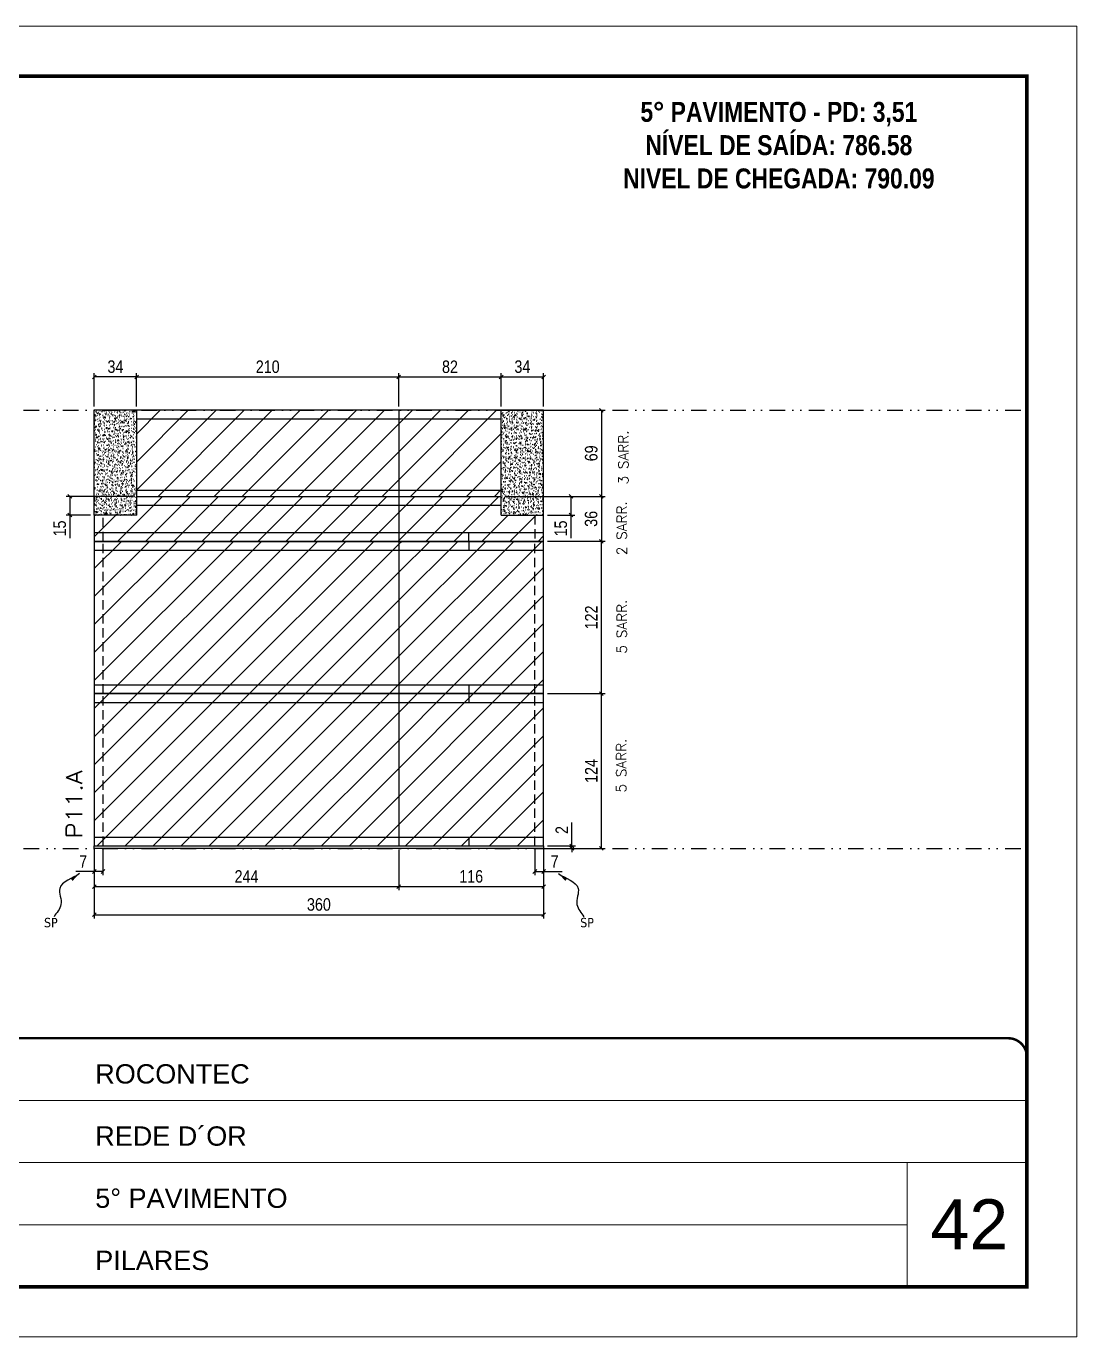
# Model space of a CAD drawing. Extents: x 28748 to 35002, y 14885 to 43501.
# Drawn here: x 30990 to 31832, y 30965 to 32015 of the extents above; entities that cross this region are included whole.
import ezdxf

# ---------------------------------------------------------------- set-up
doc = ezdxf.new("R2010")
doc.units = 0
for name, pattern in [('CONTINUO', [0]), ('DASHED', [0.75, 0.5, -0.25]), ('DIVIDE2', [0.625, 0.25, -0.125, 0, -0.125, 0, -0.125]), ('HIDDEN', [0.375, 0.25, -0.125])]:
    doc.linetypes.add(name, pattern=pattern)
for name, color, linetype, lineweight in [('CARIMBO', 255, 'Continuous', 9), ('Folhas', 255, 'Continuous', 9), ('Hachura', 251, 'Continuous', 9), ('SARRAFO DE PRESSAO', 251, 'DASHED', 9), ('Texto Seção', 7, 'Continuous', 15)]:
    doc.layers.add(name, color=color, linetype=linetype, lineweight=lineweight)
for name, color, linetype in [('COTA', 241, 'Continuous'), ('NOMENCLATURA', 7, 'Continuous'), ('Nível', 160, 'Continuous'), ('Painéis', 200, 'Continuous'), ('SARR_2.2x7', 40, 'Continuous'), ('Sarrafo de Pressão', 42, 'HIDDEN'), ('texto', 7, 'Continuous')]:
    doc.layers.add(name, color=color, linetype=linetype)
doc.styles.add('ARIAL', font='arial.ttf')
doc.styles.add('COTA TECNICA', font='techl___.ttf', dxfattribs={"height": 10})
doc.styles.add('COTA TECNICA-50', font='techl___.ttf', dxfattribs={"height": 10})
doc.styles.add('REGUA-120', font='ROMANS.shx', dxfattribs={"height": 15})
doc.styles.add('ROMANC', font='techb___.ttf', dxfattribs={"height": 2.5})
doc.styles.add('ROMANS', font='romans.shx')
doc.styles.get("Standard").update_dxf_attribs({"font": 'arial.ttf'})
doc.dimstyles.new('COTA PAINEL-50', dxfattribs={"dimtxt": 10, "dimasz": 3, "dimexe": 3, "dimexo": 3, "dimgap": 3, "dimtad": 1, "dimdec": 1, "dimzin": 12, "dimdsep": 46, "dimtxsty": 'COTA TECNICA-50', "dimblk1": 'OBLIQUE', "dimblk2": 'OBLIQUE', "dimsah": 1, "dimcen": 0.9, "dimclrd": 4, "dimclre": 4, "dimclrt": 240, "dimadec": 1, "dimazin": 3, "dimtfac": 1, "dimtdec": 1, "dimtmove": 0, "dimatfit": 3, "dimfxl": 1, "dimtolj": 1, "dimtzin": 12, "dimarcsym": 0})
doc.dimstyles.new('PAINEL', dxfattribs={"dimtxt": 10, "dimasz": 3, "dimexe": 3, "dimexo": 3, "dimgap": 3, "dimtad": 1, "dimdec": 1, "dimzin": 12, "dimdsep": 46, "dimtxsty": 'COTA TECNICA', "dimblk1": 'OBLIQUE', "dimblk2": 'OBLIQUE', "dimsah": 1, "dimcen": 0.9, "dimclrd": 4, "dimclre": 4, "dimclrt": 240, "dimadec": 1, "dimazin": 3, "dimtfac": 1, "dimtdec": 1, "dimtmove": 0, "dimatfit": 3, "dimfxl": 1, "dimtolj": 1, "dimtzin": 12, "dimarcsym": 0})
doc.dimstyles.get("Standard").update_dxf_attribs({"dimtxt": 0.18, "dimasz": 0.18, "dimexe": 0.18, "dimexo": 0.0625, "dimgap": 0.09, "dimtad": 0, "dimtih": 1, "dimtoh": 1, "dimdec": 4, "dimzin": 0, "dimdsep": 46, "dimtxsty": 'Standard', "dimcen": 0.09, "dimadec": 0, "dimazin": 0, "dimtfac": 1, "dimtdec": 4, "dimtofl": 0, "dimtmove": 0, "dimatfit": 3, "dimfxl": 1, "dimtolj": 1, "dimtzin": 0, "dimarcsym": 0})
pattern_1 = [(45, (-100272.658, -2076.637), (-11.2253202, 11.2253202), [])]
pattern_2 = [(50, (22629.3086, 32102.585), (5.46554, -0.4781726), [0.5715, -6.2865]), (355, (22629.3086, 32102.585), (-1.0573026, 5.7317054), [0.4572, -5.0292175]), (100.451445, (22629.764, 32102.545), (4.4082374, 5.2535326), [0.4857003, -5.3427073]), (46.1842, (22629.3086, 32104.109), (8.132371, -1.26127), [0.85725, -9.42975]), (96.63556, (22629.986, 32104.004), (7.122124, 7.422784), [0.728551, -8.014068]), (351.18415, (22629.309, 32104.109), (7.122124, 7.422784), [0.685799, -7.543792]), (21, (22630.0706, 32103.728), (4.5484317, -3.067956), [0.5715, -6.2865]), (326, (22630.0706, 32103.728), (1.854061, 5.525639), [0.4572, -5.0292]), (71.451445, (22630.4496, 32103.472), (6.4024926, 2.457683), [0.4857003, -5.342698]), (37.5, (22629.3086, 32102.5848), (0.0926581, 2.53665117), [0, -4.96824, 0, -5.1054, 0, -5.04825]), (7.5, (22629.3086, 32102.5848), (2.0045899, 3.00541724), [0, -2.91084, 0, -4.85394, 0, -1.92405]), (327.5, (22627.6093, 32102.5848), (4.06771786, -0.1718623), [0, -1.905, 0, -5.9436, 0, -7.8867]), (317.5, (22626.8473, 32102.585), (4.4438754, 0.7627947), [0, -2.4765, 0, -3.94716, 0, -5.6007])]
pattern_3 = [(45, (22629.309, 32084.585), (-11.22532, 11.22532), [])]

# ---------------------------------------------------------------- blocks, each defined once
blk = doc.blocks.new('9999999999')
at = {"color": 30, "linetype": 'CONTINUO'}
for p, q in [((98564.6, 34379.6), (99584, 34379.6)), ((98564.6, 34329.8), (99488, 34329.8)), ((99584, 34329.8), (99488, 34329.8)), ((99488, 34329.8), (99488, 34230.2)), ((98564.6, 34280), (99488, 34280))]:
    blk.add_line(p, q, dxfattribs=at)
at = {"color": 30, "linetype": 'CONTINUO', "const_width": 2}
blk.add_lwpolyline([(99584, 34230.2), (99584, 34414.4, 0.414214), (99569, 34429.4), (98229, 34429.4, 0.414214), (98214, 34414.4), (98214, 34245.2, 0.414214), (98229, 34230.2), (99584, 34230.2)], format="xyb", dxfattribs=at)
at = {"layer": 'Folhas'}
blk.add_lwpolyline([(98139, 34190.2), (99624, 34190.2), (99624, 35240.2), (98139, 35240.2)], close=True, dxfattribs=at)
at = {"layer": 'Folhas', "color": 30, "const_width": 3}
blk.add_lwpolyline([(98214, 34230.2), (99584, 34230.2), (99584, 35200.2), (98214, 35200.2)], close=True, dxfattribs=at)
at = {"color": 7, "linetype": 'Continuous', "ltscale": 5, "style": 'ARIAL'}
for s, height, p in [('ROCONTEC', 15.48, (98837.7, 34393.1)), ('REDE D´OR', 15.48, (98837.7, 34343.3)), ('5° PAVIMENTO', 15.483, (98837.7, 34293.5)), ('PILARES', 15.48, (98837.7, 34243.7))]:
    blk.add_text(s, height=height, dxfattribs=at).set_placement(p)
blk = doc.blocks.new('_Oblique')
at = {"color": 0, "linetype": 'ByBlock', "lineweight": -2}
blk.add_line((-0.5, -0.5), (0.5, 0.5), dxfattribs=at)
blk = doc.blocks.new('*D852')
at = {"layer": 'COTA', "color": 4, "lineweight": -2, "transparency": 16777216}
for p, q in [((31044.7, 31355.3), (31044.7, 31300.1)), ((31404.7, 31355.3), (31404.7, 31300.1)), ((31044.7, 31303.1), (31404.7, 31303.1))]:
    blk.add_line(p, q, dxfattribs=at)
at = {"layer": 'Defpoints', "color": 0, "transparency": 16777216}
for p in [(31044.7, 31358.3), (31404.7, 31358.3), (31404.7, 31303.1)]:
    blk.add_point(p, dxfattribs=at)
at = {"layer": 'COTA', "color": 4, "lineweight": -2, "transparency": 16777216, "xscale": 3, "yscale": 3, "zscale": 3, "rotation": 180}
blk.add_blockref('_Oblique', (31044.7, 31303.1), dxfattribs=at)
at = {"layer": 'COTA', "color": 4, "lineweight": -2, "transparency": 16777216, "xscale": 3, "yscale": 3, "zscale": 3}
blk.add_blockref('_Oblique', (31404.7, 31303.1), dxfattribs=at)
at = {"layer": 'COTA', "color": 240, "transparency": 16777216, "insert": (31224.7, 31311.3), "char_height": 10, "attachment_point": 5, "style": 'COTA TECNICA'}
blk.add_mtext('\\A1;360', dxfattribs=at)
blk = doc.blocks.new('*D853')
at = {"layer": 'COTA', "color": 4, "lineweight": -2, "transparency": 16777216}
for p, q in [((31044.7, 31353.3), (31044.7, 31334.8)), ((31051.7, 31355.3), (31051.7, 31334.8)), ((31044.7, 31337.8), (31030, 31337.8)), ((31051.7, 31337.8), (31044.7, 31337.8))]:
    blk.add_line(p, q, dxfattribs=at)
at = {"layer": 'Defpoints', "color": 0, "transparency": 16777216}
for p in [(31044.7, 31356.3), (31051.7, 31358.3), (31044.7, 31337.8)]:
    blk.add_point(p, dxfattribs=at)
at = {"layer": 'COTA', "color": 4, "lineweight": -2, "transparency": 16777216, "xscale": 3, "yscale": 3, "zscale": 3, "rotation": 180}
blk.add_blockref('_Oblique', (31044.7, 31337.8), dxfattribs=at)
at = {"layer": 'COTA', "color": 4, "lineweight": -2, "transparency": 16777216, "xscale": 3, "yscale": 3, "zscale": 3}
blk.add_blockref('_Oblique', (31051.7, 31337.8), dxfattribs=at)
at = {"layer": 'COTA', "color": 240, "transparency": 16777216, "insert": (31035.9, 31345.8), "char_height": 10, "attachment_point": 5, "style": 'COTA TECNICA-50'}
blk.add_mtext('\\A1;7', dxfattribs=at)
blk = doc.blocks.new('*D854')
at = {"layer": 'COTA', "color": 4, "lineweight": -2, "transparency": 16777216}
for p, q in [((31397.7, 31355.3), (31397.7, 31334.8)), ((31404.7, 31353.3), (31404.7, 31334.8)), ((31397.7, 31337.8), (31404.7, 31337.8)), ((31404.7, 31337.8), (31419.5, 31337.8))]:
    blk.add_line(p, q, dxfattribs=at)
at = {"layer": 'Defpoints', "color": 0, "transparency": 16777216}
for p in [(31397.7, 31358.3), (31404.7, 31356.3), (31404.7, 31337.8)]:
    blk.add_point(p, dxfattribs=at)
at = {"layer": 'COTA', "color": 4, "lineweight": -2, "transparency": 16777216, "xscale": 3, "yscale": 3, "zscale": 3, "rotation": 180}
blk.add_blockref('_Oblique', (31397.7, 31337.8), dxfattribs=at)
at = {"layer": 'COTA', "color": 4, "lineweight": -2, "transparency": 16777216, "xscale": 3, "yscale": 3, "zscale": 3}
blk.add_blockref('_Oblique', (31404.7, 31337.8), dxfattribs=at)
at = {"layer": 'COTA', "color": 240, "transparency": 16777216, "insert": (31413.6, 31345.8), "char_height": 10, "attachment_point": 5, "style": 'COTA TECNICA-50'}
blk.add_mtext('\\A1;7', dxfattribs=at)
blk = doc.blocks.new('*D855')
at = {"layer": 'COTA', "color": 4, "lineweight": -2, "transparency": 16777216}
for p, q in [((31407.7, 31480.3), (31454, 31480.3)), ((31451, 31356.3), (31451, 31480.3)), ((31407.7, 31356.3), (31454, 31356.3))]:
    blk.add_line(p, q, dxfattribs=at)
at = {"layer": 'Defpoints', "color": 0, "transparency": 16777216}
for p in [(31404.7, 31480.3), (31451, 31480.3), (31404.7, 31356.3)]:
    blk.add_point(p, dxfattribs=at)
at = {"layer": 'COTA', "color": 4, "lineweight": -2, "transparency": 16777216, "xscale": 3, "yscale": 3, "zscale": 3}
for p, rotation in [((31451, 31480.3), 90), ((31451, 31356.3), 270)]:
    blk.add_blockref('_Oblique', p, dxfattribs=dict(at, rotation=rotation))
at = {"layer": 'COTA', "color": 240, "transparency": 16777216, "insert": (31442.9, 31418.3), "char_height": 10, "attachment_point": 5, "rotation": 90, "style": 'COTA TECNICA-50'}
blk.add_mtext('\\A1;124', dxfattribs=at)
blk = doc.blocks.new('*D856')
at = {"layer": 'COTA', "color": 4, "lineweight": -2, "transparency": 16777216}
for p, q in [((31427.3, 31358.3), (31427.3, 31377.1)), ((31407.7, 31358.3), (31430.3, 31358.3)), ((31407.7, 31356.3), (31430.3, 31356.3)), ((31427.3, 31356.3), (31427.3, 31358.3)), ((31427.3, 31356.3), (31427.3, 31353.3))]:
    blk.add_line(p, q, dxfattribs=at)
at = {"layer": 'Defpoints', "color": 0, "transparency": 16777216}
for p in [(31404.7, 31358.3), (31404.7, 31356.3), (31427.3, 31356.3)]:
    blk.add_point(p, dxfattribs=at)
at = {"layer": 'COTA', "color": 4, "lineweight": -2, "transparency": 16777216, "xscale": 3, "yscale": 3, "zscale": 3}
for p, rotation in [((31427.3, 31358.3), 270), ((31427.3, 31356.3), 90)]:
    blk.add_blockref('_Oblique', p, dxfattribs=dict(at, rotation=rotation))
at = {"layer": 'COTA', "color": 240, "transparency": 16777216, "insert": (31419.3, 31371), "char_height": 10, "attachment_point": 5, "rotation": 90, "style": 'COTA TECNICA-50'}
blk.add_mtext('\\A1;2', dxfattribs=at)
blk = doc.blocks.new('*D857')
at = {"layer": 'COTA', "color": 4, "linetype": 'ByBlock', "lineweight": -2, "transparency": 16777216}
for p, q in [((31407.7, 31602.3), (31454, 31602.3)), ((31451, 31480.3), (31451, 31602.3)), ((31407.7, 31480.3), (31454, 31480.3))]:
    blk.add_line(p, q, dxfattribs=at)
at = {"layer": 'Defpoints', "color": 0, "linetype": 'ByBlock', "transparency": 16777216}
for p in [(31404.7, 31602.3), (31451, 31602.3), (31404.7, 31480.3)]:
    blk.add_point(p, dxfattribs=at)
at = {"layer": 'COTA', "color": 4, "linetype": 'ByBlock', "lineweight": -2, "transparency": 16777216, "xscale": 3, "yscale": 3, "zscale": 3}
for p, rotation in [((31451, 31602.3), 90), ((31451, 31480.3), 270)]:
    blk.add_blockref('_Oblique', p, dxfattribs=dict(at, rotation=rotation))
at = {"layer": 'COTA', "color": 240, "linetype": 'ByBlock', "transparency": 16777216, "insert": (31442.9, 31541.3), "char_height": 10, "attachment_point": 5, "rotation": 90, "style": 'COTA TECNICA'}
blk.add_mtext('\\A1;122', dxfattribs=at)
blk = doc.blocks.new('*D858')
at = {"layer": 'COTA', "color": 4, "linetype": 'ByBlock', "lineweight": -2, "transparency": 16777216}
for p, q in [((31373.7, 31707.3), (31454, 31707.3)), ((31451, 31707.3), (31451, 31638.3)), ((31373.7, 31638.3), (31454, 31638.3))]:
    blk.add_line(p, q, dxfattribs=at)
at = {"layer": 'Defpoints', "color": 0, "linetype": 'ByBlock', "transparency": 16777216}
for p in [(31370.7, 31707.3), (31370.7, 31638.3), (31451, 31638.3)]:
    blk.add_point(p, dxfattribs=at)
at = {"layer": 'COTA', "color": 4, "linetype": 'ByBlock', "lineweight": -2, "transparency": 16777216, "xscale": 3, "yscale": 3, "zscale": 3}
for p, rotation in [((31451, 31707.3), 90), ((31451, 31638.3), 270)]:
    blk.add_blockref('_Oblique', p, dxfattribs=dict(at, rotation=rotation))
at = {"layer": 'COTA', "color": 240, "linetype": 'ByBlock', "transparency": 16777216, "insert": (31442.9, 31672.8), "char_height": 10, "attachment_point": 5, "rotation": 90, "style": 'COTA TECNICA'}
blk.add_mtext('\\A1;69', dxfattribs=at)
blk = doc.blocks.new('*D1775')
at = {"layer": 'COTA', "color": 4, "linetype": 'ByBlock', "lineweight": -2, "transparency": 16777216}
for p, q in [((31044.7, 31710.3), (31044.7, 31737)), ((31078.7, 31734), (31044.7, 31734)), ((31078.7, 31710.3), (31078.7, 31737))]:
    blk.add_line(p, q, dxfattribs=at)
at = {"layer": 'Defpoints', "color": 0, "linetype": 'ByBlock', "transparency": 16777216}
for p in [(31044.7, 31734), (31044.7, 31707.3), (31078.7, 31707.3)]:
    blk.add_point(p, dxfattribs=at)
at = {"layer": 'COTA', "color": 4, "linetype": 'ByBlock', "lineweight": -2, "transparency": 16777216, "xscale": 3, "yscale": 3, "zscale": 3, "rotation": 180}
blk.add_blockref('_Oblique', (31044.7, 31734), dxfattribs=at)
at = {"layer": 'COTA', "color": 4, "linetype": 'ByBlock', "lineweight": -2, "transparency": 16777216, "xscale": 3, "yscale": 3, "zscale": 3}
blk.add_blockref('_Oblique', (31078.7, 31734), dxfattribs=at)
at = {"layer": 'COTA', "color": 240, "linetype": 'ByBlock', "transparency": 16777216, "insert": (31061.7, 31742.2), "char_height": 10, "attachment_point": 5, "style": 'COTA TECNICA'}
blk.add_mtext('\\A1;34', dxfattribs=at)
blk = doc.blocks.new('*D1776')
at = {"layer": 'COTA', "color": 4, "linetype": 'ByBlock', "lineweight": -2, "transparency": 16777216}
for p, q in [((31370.7, 31710.3), (31370.7, 31737)), ((31370.7, 31734), (31404.7, 31734)), ((31404.7, 31710.3), (31404.7, 31737))]:
    blk.add_line(p, q, dxfattribs=at)
at = {"layer": 'Defpoints', "color": 0, "linetype": 'ByBlock', "transparency": 16777216}
for p in [(31404.7, 31734), (31370.7, 31707.3), (31404.7, 31707.3)]:
    blk.add_point(p, dxfattribs=at)
at = {"layer": 'COTA', "color": 4, "linetype": 'ByBlock', "lineweight": -2, "transparency": 16777216, "xscale": 3, "yscale": 3, "zscale": 3, "rotation": 180}
blk.add_blockref('_Oblique', (31370.7, 31734), dxfattribs=at)
at = {"layer": 'COTA', "color": 4, "linetype": 'ByBlock', "lineweight": -2, "transparency": 16777216, "xscale": 3, "yscale": 3, "zscale": 3}
blk.add_blockref('_Oblique', (31404.7, 31734), dxfattribs=at)
at = {"layer": 'COTA', "color": 240, "linetype": 'ByBlock', "transparency": 16777216, "insert": (31387.7, 31742.2), "char_height": 10, "attachment_point": 5, "style": 'COTA TECNICA'}
blk.add_mtext('\\A1;34', dxfattribs=at)
blk = doc.blocks.new('*D1777')
at = {"layer": 'COTA', "color": 4, "linetype": 'ByBlock', "lineweight": -2, "transparency": 16777216}
for p, q in [((31044.7, 31355.3), (31044.7, 31322.7)), ((31288.7, 31355.3), (31288.7, 31322.7)), ((31044.7, 31325.7), (31288.7, 31325.7))]:
    blk.add_line(p, q, dxfattribs=at)
at = {"layer": 'Defpoints', "color": 0, "linetype": 'ByBlock', "transparency": 16777216}
for p in [(31044.7, 31358.3), (31288.7, 31358.3), (31288.7, 31325.7)]:
    blk.add_point(p, dxfattribs=at)
at = {"layer": 'COTA', "color": 4, "linetype": 'ByBlock', "lineweight": -2, "transparency": 16777216, "xscale": 3, "yscale": 3, "zscale": 3, "rotation": 180}
blk.add_blockref('_Oblique', (31044.7, 31325.7), dxfattribs=at)
at = {"layer": 'COTA', "color": 4, "linetype": 'ByBlock', "lineweight": -2, "transparency": 16777216, "xscale": 3, "yscale": 3, "zscale": 3}
blk.add_blockref('_Oblique', (31288.7, 31325.7), dxfattribs=at)
at = {"layer": 'COTA', "color": 240, "linetype": 'ByBlock', "transparency": 16777216, "insert": (31166.7, 31333.8), "char_height": 10, "attachment_point": 5, "style": 'COTA TECNICA'}
blk.add_mtext('\\A1;244', dxfattribs=at)
blk = doc.blocks.new('*D1778')
at = {"layer": 'COTA', "color": 4, "linetype": 'ByBlock', "lineweight": -2, "transparency": 16777216}
for p, q in [((31288.7, 31355.3), (31288.7, 31322.7)), ((31404.7, 31353.3), (31404.7, 31322.7)), ((31288.7, 31325.7), (31404.7, 31325.7))]:
    blk.add_line(p, q, dxfattribs=at)
at = {"layer": 'Defpoints', "color": 0, "linetype": 'ByBlock', "transparency": 16777216}
for p in [(31288.7, 31358.3), (31404.7, 31356.3), (31404.7, 31325.7)]:
    blk.add_point(p, dxfattribs=at)
at = {"layer": 'COTA', "color": 4, "linetype": 'ByBlock', "lineweight": -2, "transparency": 16777216, "xscale": 3, "yscale": 3, "zscale": 3, "rotation": 180}
blk.add_blockref('_Oblique', (31288.7, 31325.7), dxfattribs=at)
at = {"layer": 'COTA', "color": 4, "linetype": 'ByBlock', "lineweight": -2, "transparency": 16777216, "xscale": 3, "yscale": 3, "zscale": 3}
blk.add_blockref('_Oblique', (31404.7, 31325.7), dxfattribs=at)
at = {"layer": 'COTA', "color": 240, "linetype": 'ByBlock', "transparency": 16777216, "insert": (31346.7, 31333.8), "char_height": 10, "attachment_point": 5, "style": 'COTA TECNICA'}
blk.add_mtext('\\A1;116', dxfattribs=at)
blk = doc.blocks.new('*D2154')
at = {"layer": 'COTA', "color": 4, "lineweight": -2, "transparency": 16777216}
for p, q in [((31373.7, 31638.3), (31454, 31638.3)), ((31451, 31638.3), (31451, 31602.3)), ((31407.7, 31602.3), (31454, 31602.3))]:
    blk.add_line(p, q, dxfattribs=at)
at = {"layer": 'Defpoints', "color": 0, "transparency": 16777216}
for p in [(31370.7, 31638.3), (31404.7, 31602.3), (31451, 31602.3)]:
    blk.add_point(p, dxfattribs=at)
at = {"layer": 'COTA', "color": 4, "lineweight": -2, "transparency": 16777216, "xscale": 3, "yscale": 3, "zscale": 3}
for p, rotation in [((31451, 31638.3), 90), ((31451, 31602.3), 270)]:
    blk.add_blockref('_Oblique', p, dxfattribs=dict(at, rotation=rotation))
at = {"layer": 'COTA', "color": 240, "transparency": 16777216, "insert": (31442.8, 31620.3), "char_height": 10, "attachment_point": 5, "rotation": 90, "style": 'COTA TECNICA-50'}
blk.add_mtext('\\A1;36', dxfattribs=at)
blk = doc.blocks.new('*D2191')
at = {"layer": 'COTA', "color": 4, "lineweight": -2, "transparency": 16777216}
for p, q in [((31373.7, 31638.3), (31429.6, 31638.3)), ((31426.6, 31638.3), (31426.6, 31623.3)), ((31407.7, 31623.3), (31429.6, 31623.3)), ((31426.6, 31623.3), (31426.6, 31604.9))]:
    blk.add_line(p, q, dxfattribs=at)
at = {"layer": 'Defpoints', "color": 0, "transparency": 16777216}
for p in [(31370.7, 31638.3), (31404.7, 31623.3), (31426.6, 31623.3)]:
    blk.add_point(p, dxfattribs=at)
at = {"layer": 'COTA', "color": 4, "lineweight": -2, "transparency": 16777216, "xscale": 3, "yscale": 3, "zscale": 3}
for p, rotation in [((31426.6, 31638.3), 90), ((31426.6, 31623.3), 270)]:
    blk.add_blockref('_Oblique', p, dxfattribs=dict(at, rotation=rotation))
at = {"layer": 'COTA', "color": 240, "transparency": 16777216, "insert": (31418.5, 31612.6), "char_height": 10, "attachment_point": 5, "rotation": 90, "style": 'COTA TECNICA-50'}
blk.add_mtext('\\A1;15', dxfattribs=at)
blk = doc.blocks.new('*D2192')
at = {"layer": 'COTA', "color": 4, "lineweight": -2, "transparency": 16777216}
for p, q in [((31078.7, 31710.3), (31078.7, 31737)), ((31078.7, 31734), (31288.7, 31734)), ((31288.7, 31710.3), (31288.7, 31737))]:
    blk.add_line(p, q, dxfattribs=at)
at = {"layer": 'Defpoints', "color": 0, "transparency": 16777216}
for p in [(31288.7, 31734), (31078.7, 31707.3), (31288.7, 31707.3)]:
    blk.add_point(p, dxfattribs=at)
at = {"layer": 'COTA', "color": 4, "lineweight": -2, "transparency": 16777216, "xscale": 3, "yscale": 3, "zscale": 3, "rotation": 180}
blk.add_blockref('_Oblique', (31078.7, 31734), dxfattribs=at)
at = {"layer": 'COTA', "color": 4, "lineweight": -2, "transparency": 16777216, "xscale": 3, "yscale": 3, "zscale": 3}
blk.add_blockref('_Oblique', (31288.7, 31734), dxfattribs=at)
at = {"layer": 'COTA', "color": 240, "transparency": 16777216, "insert": (31183.7, 31742.1), "char_height": 10, "attachment_point": 5, "style": 'COTA TECNICA-50'}
blk.add_mtext('\\A1;210', dxfattribs=at)
blk = doc.blocks.new('*D1464')
at = {"layer": 'COTA', "color": 4, "lineweight": -2, "transparency": 16777216}
for p, q in [((31288.7, 31710.3), (31288.7, 31737)), ((31288.7, 31734), (31370.7, 31734)), ((31370.7, 31710.3), (31370.7, 31737))]:
    blk.add_line(p, q, dxfattribs=at)
at = {"layer": 'Defpoints', "color": 0, "transparency": 16777216}
for p in [(31370.7, 31734), (31288.7, 31707.3), (31370.7, 31707.3)]:
    blk.add_point(p, dxfattribs=at)
at = {"layer": 'COTA', "color": 4, "lineweight": -2, "transparency": 16777216, "xscale": 3, "yscale": 3, "zscale": 3, "rotation": 180}
blk.add_blockref('_Oblique', (31288.7, 31734), dxfattribs=at)
at = {"layer": 'COTA', "color": 4, "lineweight": -2, "transparency": 16777216, "xscale": 3, "yscale": 3, "zscale": 3}
blk.add_blockref('_Oblique', (31370.7, 31734), dxfattribs=at)
at = {"layer": 'COTA', "color": 240, "transparency": 16777216, "insert": (31329.7, 31742.1), "char_height": 10, "attachment_point": 5, "style": 'COTA TECNICA-50'}
blk.add_mtext('\\A1;82', dxfattribs=at)
blk = doc.blocks.new('*D2193')
at = {"layer": 'COTA', "color": 4, "lineweight": -2, "transparency": 16777216}
for p, q in [((31075.7, 31638.3), (31022.2, 31638.3)), ((31025.2, 31638.3), (31025.2, 31623.3)), ((31041.7, 31623.3), (31022.2, 31623.3)), ((31025.2, 31623.3), (31025.2, 31604.9))]:
    blk.add_line(p, q, dxfattribs=at)
at = {"layer": 'Defpoints', "color": 0, "transparency": 16777216}
for p in [(31078.7, 31638.3), (31025.2, 31623.3), (31044.7, 31623.3)]:
    blk.add_point(p, dxfattribs=at)
at = {"layer": 'COTA', "color": 4, "lineweight": -2, "transparency": 16777216, "xscale": 3, "yscale": 3, "zscale": 3}
for p, rotation in [((31025.2, 31638.3), 90), ((31025.2, 31623.3), 270)]:
    blk.add_blockref('_Oblique', p, dxfattribs=dict(at, rotation=rotation))
at = {"layer": 'COTA', "color": 240, "transparency": 16777216, "insert": (31017.1, 31612.6), "char_height": 10, "attachment_point": 5, "rotation": 90, "style": 'COTA TECNICA-50'}
blk.add_mtext('\\A1;15', dxfattribs=at)

msp = doc.modelspace()

# ---------------------------------------------------------------- hatches: boundary and pattern name
at = {"layer": 'COTA', "linetype": 'ByBlock'}
h = msp.add_hatch(dxfattribs=at)
h.set_pattern_fill('AR-CONC', color=256, scale=0.03)
h.set_pattern_definition(pattern_2)
h.paths.add_polyline_path([(31044.75, 31623.28), (31078.75, 31623.28), (31078.75, 31707.28), (31044.75, 31707.28)])
h = msp.add_hatch(dxfattribs=at)
h.set_pattern_fill('AR-CONC', color=256, scale=0.03)
h.set_pattern_definition(pattern_2)
h.paths.add_polyline_path([(31404.75, 31707.28), (31370.75, 31707.28), (31370.75, 31623.28), (31404.75, 31623.28)])
at = {"layer": 'Hachura', "linetype": 'ByBlock'}
h = msp.add_hatch(dxfattribs=at)
h.set_pattern_fill('ANSI31', color=256, scale=5)
h.set_pattern_definition(pattern_3)
h.paths.add_polyline_path([(31288.75, 31638.28), (31288.75, 31707.28), (31078.75, 31707.28), (31078.75, 31638.28)])
h = msp.add_hatch(dxfattribs=at)
h.set_pattern_fill('ANSI31', color=256, scale=5)
h.set_pattern_definition(pattern_3)
h.paths.add_polyline_path([(31370.75, 31707.28), (31288.75, 31707.28), (31288.75, 31638.28), (31370.75, 31638.28)])
h = msp.add_hatch(dxfattribs=at)
h.set_pattern_fill('ANSI31', color=256, scale=5)
h.paths.add_polyline_path([(31288.75, 31638.28), (31078.75, 31638.28), (31078.75, 31623.28), (31044.75, 31623.28), (31044.75, 31602.28), (31288.75, 31602.28)])
h = msp.add_hatch(dxfattribs=at)
h.set_pattern_fill('ANSI31', color=256, scale=5)
h.paths.add_polyline_path([(31404.75, 31623.28), (31370.75, 31623.28), (31370.75, 31638.28), (31288.75, 31638.28), (31288.75, 31602.28), (31404.75, 31602.28)])
h = msp.add_hatch(dxfattribs=at)
h.set_pattern_fill('ANSI31', color=256, scale=5)
h.set_pattern_definition(pattern_1)
h.paths.add_polyline_path([(31288.75, 31480.28), (31288.75, 31602.28), (31044.75, 31602.28), (31044.75, 31480.28)])
h = msp.add_hatch(dxfattribs=at)
h.set_pattern_fill('ANSI31', color=256, scale=5)
h.set_pattern_definition(pattern_1)
h.paths.add_polyline_path([(31404.75, 31480.28), (31404.75, 31602.28), (31288.75, 31602.28), (31288.75, 31480.28)])
h = msp.add_hatch(dxfattribs=at)
h.set_pattern_fill('ANSI31', color=256, scale=5)
h.set_pattern_definition(pattern_1)
h.paths.add_polyline_path([(31044.75, 31480.28), (31044.75, 31358.28), (31288.75, 31358.28), (31288.75, 31480.28)])
h = msp.add_hatch(dxfattribs=at)
h.set_pattern_fill('ANSI31', color=256, scale=5)
h.set_pattern_definition(pattern_1)
h.paths.add_polyline_path([(31288.75, 31358.28), (31404.75, 31358.28), (31404.75, 31480.28), (31288.75, 31480.28)])

# ---------------------------------------------------------------- linework, layer by layer
at = {"layer": 'COTA', "linetype": 'ByBlock'}
for p, q in [((31044.75, 31623.28), (31044.75, 31707.28)), ((31078.75, 31707.28), (31044.75, 31707.28)), ((31404.75, 31707.28), (31370.75, 31707.28)), ((31404.75, 31623.28), (31404.75, 31707.28))]:
    msp.add_line(p, q, dxfattribs=at)
at = {"layer": 'Nível', "color": 4, "linetype": 'DIVIDE2', "ltscale": 50}
for p, q in [((30768, 31707.28), (31791.84, 31707.28)), ((30768, 31356.28), (31791.84, 31356.28))]:
    msp.add_line(p, q, dxfattribs=at)
at = {"layer": 'Painéis'}
for p, q in [((31370.75, 31707.28), (31078.75, 31707.28)), ((31078.75, 31623.28), (31078.75, 31707.28)), ((31288.75, 31707.28), (31288.75, 31602.28)), ((31370.75, 31623.28), (31370.75, 31707.28)), ((31078.75, 31638.28), (31370.75, 31638.28)), ((31078.75, 31623.28), (31044.75, 31623.28)), ((31044.75, 31623.28), (31044.75, 31602.28)), ((31370.75, 31623.28), (31404.75, 31623.28)), ((31404.75, 31602.28), (31404.75, 31623.28)), ((31044.75, 31602.28), (31044.75, 31358.28)), ((31404.75, 31602.28), (31044.75, 31602.28)), ((31044.75, 31602.28), (31404.75, 31602.28)), ((31288.75, 31602.28), (31288.75, 31358.28)), ((31404.75, 31358.28), (31404.75, 31602.28)), ((31404.75, 31480.28), (31044.75, 31480.28)), ((31044.75, 31480.28), (31404.75, 31480.28)), ((31044.75, 31358.28), (31404.75, 31358.28))]:
    msp.add_line(p, q, dxfattribs=at)
msp.add_lwpolyline([(31044.75, 31358.28), (31404.75, 31358.28), (31404.75, 31356.28), (31044.75, 31356.28)], close=True, dxfattribs=at)
at = {"layer": 'SARR_2.2x7'}
for p, q in [((31288.75, 31707.28), (31078.75, 31707.28)), ((31288.75, 31700.28), (31078.75, 31700.28)), ((31370.75, 31707.28), (31288.75, 31707.28)), ((31370.75, 31700.28), (31288.75, 31700.28)), ((31078.75, 31643.28), (31288.75, 31643.28)), ((31288.75, 31643.28), (31370.75, 31643.28)), ((31078.75, 31631.28), (31370.75, 31631.28)), ((31044.75, 31609.28), (31344.75, 31609.28)), ((31344.75, 31609.28), (31404.75, 31609.28)), ((31344.75, 31602.28), (31344.75, 31609.28)), ((31044.75, 31595.28), (31344.75, 31595.28)), ((31344.75, 31602.28), (31344.75, 31595.28)), ((31344.75, 31595.28), (31404.75, 31595.28)), ((31044.75, 31487.28), (31344.75, 31487.28)), ((31344.75, 31487.28), (31404.75, 31487.28)), ((31344.75, 31487.28), (31344.75, 31480.28)), ((31344.75, 31480.28), (31344.75, 31473.28)), ((31044.75, 31473.28), (31344.75, 31473.28)), ((31344.75, 31473.28), (31404.75, 31473.28)), ((31044.75, 31365.28), (31344.75, 31365.28)), ((31344.75, 31365.28), (31404.75, 31365.28)), ((31344.75, 31365.28), (31344.75, 31358.28))]:
    msp.add_line(p, q, dxfattribs=at)
at = {"layer": 'Sarrafo de Pressão', "ltscale": 30}
for p, q in [((31051.75, 31602.28), (31051.75, 31623.28)), ((31397.75, 31623.28), (31397.75, 31602.28)), ((31051.75, 31480.28), (31051.75, 31602.28)), ((31397.75, 31480.28), (31397.75, 31602.28)), ((31051.75, 31358.28), (31051.75, 31480.28)), ((31397.75, 31358.28), (31397.75, 31480.28))]:
    msp.add_line(p, q, dxfattribs=at)

# ---------------------------------------------------------------- block references
at = {"layer": 'SARRAFO DE PRESSAO', "color": 6, "linetype": 'ByBlock'}
msp.add_blockref('9999999999', (-67792.14, -3225.21), dxfattribs=at)

# ---------------------------------------------------------------- texts
at = {"layer": 'CARIMBO', "style": 'ARIAL'}
msp.add_text('42', height=40, dxfattribs=at).set_placement((31714.7, 31035.14))
at = {"layer": 'NOMENCLATURA', "color": 2, "insert": (31593.17, 31981.05), "char_height": 16, "attachment_point": 2, "style": 'ROMANC'}
msp.add_mtext_dynamic_manual_height_columns('\\P5° PAVIMENTO - PD: 3,51\\PNÍVEL DE SAÍDA: 786.58\\PNIVEL DE CHEGADA: 790.09', width=300.2766, gutter_width=1, heights=[0], dxfattribs=at)
at = {"layer": 'texto', "color": 0, "char_height": 7.5, "attachment_point": 5}
for insert in [(31009.97, 31296.79), (31439.52, 31296.79)]:
    msp.add_mtext('{\\fTahoma|b0|i0|c0|p34;\\C4;SP}', dxfattribs=dict(at, insert=insert))
at = {"layer": 'Texto Seção', "linetype": 'Continuous', "style": 'ROMANS'}
for s, p in [('3 SARR.', (31472.59, 31647.91)), ('2 SARR.', (31471.29, 31591.17)), ('5 SARR.', (31471.29, 31512.31)), ('5 SARR.', (31470.87, 31400.99))]:
    msp.add_text(s, height=8, rotation=90, dxfattribs=at).set_placement(p)
at = {"layer": 'Texto Seção', "style": 'REGUA-120', "width": 1.1}
msp.add_text('P11.A', height=13, rotation=90, dxfattribs=at).set_placement((31035.16, 31364.17))

# ---------------------------------------------------------------- dimensions: what is measured, and where the dimension line sits
at = {"layer": 'COTA', "linetype": 'ByBlock'}
for base, p1, p2, picture, middle in [((31044.75, 31733.96), (31078.75, 31707.28), (31044.75, 31707.28), '*D1775', (31061.75, 31742.18)), ((31404.75, 31733.96), (31370.75, 31707.28), (31404.75, 31707.28), '*D1776', (31387.75, 31742.18)), ((31288.75, 31325.68), (31044.75, 31358.28), (31288.75, 31358.28), '*D1777', (31166.75, 31333.75))]:
    dim = msp.add_linear_dim(base=base, p1=p1, p2=p2, dimstyle='PAINEL', dxfattribs=at)
    dim.commit()
    dim.dimension.update_dxf_attribs({"geometry": picture, "text_midpoint": middle})
at = {"layer": 'COTA'}
for base, p1, p2, picture, middle in [((31288.75, 31733.96), (31078.75, 31707.28), (31288.75, 31707.28), '*D2192', (31183.75, 31742.06)), ((31370.75, 31733.96), (31288.75, 31707.28), (31370.75, 31707.28), '*D1464', (31329.75, 31742.06)), ((31404.75, 31337.77), (31397.75, 31358.28), (31404.75, 31356.28), '*D854', (31413.61, 31345.84))]:
    dim = msp.add_linear_dim(base=base, p1=p1, p2=p2, dimstyle='COTA PAINEL-50', dxfattribs=at)
    dim.commit()
    dim.dimension.update_dxf_attribs({"geometry": picture, "text_midpoint": middle})
at = {"layer": 'COTA', "linetype": 'ByBlock'}
dim = msp.add_linear_dim(base=(31450.99, 31638.28), p1=(31370.75, 31707.28), p2=(31370.75, 31638.28), angle=90, dimstyle='PAINEL', dxfattribs=at)
dim.commit()
dim.dimension.update_dxf_attribs({"geometry": '*D858', "text_midpoint": (31442.85, 31672.78)})
at = {"layer": 'COTA'}
for base, p1, p2, angle, picture, middle in [((31025.21, 31623.28), (31078.75, 31638.28), (31044.75, 31623.28), 90, '*D2193', (31017.1, 31612.59)), ((31450.99, 31602.28), (31370.75, 31638.28), (31404.75, 31602.28), 90, '*D2154', (31442.77, 31620.28)), ((31426.62, 31623.28), (31370.75, 31638.28), (31404.75, 31623.28), 90, '*D2191', (31418.51, 31612.59)), ((31450.99, 31480.28), (31404.75, 31356.28), (31404.75, 31480.28), 90, '*D855', (31442.91, 31418.28)), ((31044.75, 31337.77), (31051.75, 31358.28), (31044.75, 31356.28), 180, '*D853', (31035.88, 31345.84))]:
    dim = msp.add_linear_dim(base=base, p1=p1, p2=p2, angle=angle, dimstyle='COTA PAINEL-50', dxfattribs=at)
    dim.commit()
    dim.dimension.update_dxf_attribs({"geometry": picture, "text_midpoint": middle})
at = {"layer": 'COTA', "linetype": 'ByBlock'}
dim = msp.add_linear_dim(base=(31450.99, 31602.28), p1=(31404.75, 31480.28), p2=(31404.75, 31602.28), angle=90, dimstyle='PAINEL', override={"dimtmove": 1}, dxfattribs=at)
dim.commit()
dim.dimension.update_dxf_attribs({"geometry": '*D857', "text_midpoint": (31442.93, 31541.28)})
at = {"layer": 'COTA'}
dim = msp.add_linear_dim(base=(31427.27, 31356.28), p1=(31404.75, 31358.28), p2=(31404.75, 31356.28), angle=90, dimstyle='COTA PAINEL-50', dxfattribs=at)
dim.commit()
dim.dimension.update_dxf_attribs({"geometry": '*D856', "text_midpoint": (31427.27, 31371.02), "dimtype": 160})
dim = msp.add_linear_dim(base=(31404.75, 31303.09), p1=(31044.75, 31358.28), p2=(31404.75, 31358.28), dimstyle='PAINEL', override={"dimarcsym": 2}, dxfattribs=at)
dim.commit()
dim.dimension.update_dxf_attribs({"geometry": '*D852', "text_midpoint": (31224.75, 31311.31)})
at = {"layer": 'COTA', "linetype": 'ByBlock'}
dim = msp.add_linear_dim(base=(31404.75, 31325.68), p1=(31288.75, 31358.28), p2=(31404.75, 31356.28), dimstyle='PAINEL', override={"dimtmove": 1}, dxfattribs=at)
dim.commit()
dim.dimension.update_dxf_attribs({"geometry": '*D1778', "text_midpoint": (31346.75, 31333.78)})

# ---------------------------------------------------------------- leaders
at = {"layer": 'COTA', "path_type": 1}
for points in [[(31032.92, 31336.1), (31017.13, 31324.26), (31018.06, 31311.25), (31012.5, 31301.47)], [(31416.58, 31336.1), (31432.36, 31324.26), (31431.44, 31311.25), (31436.99, 31301.47)]]:
    msp.add_leader(points, dimstyle='Standard', override={"dimasz": 8}, dxfattribs=at)

doc.saveas('drawing.dxf')
